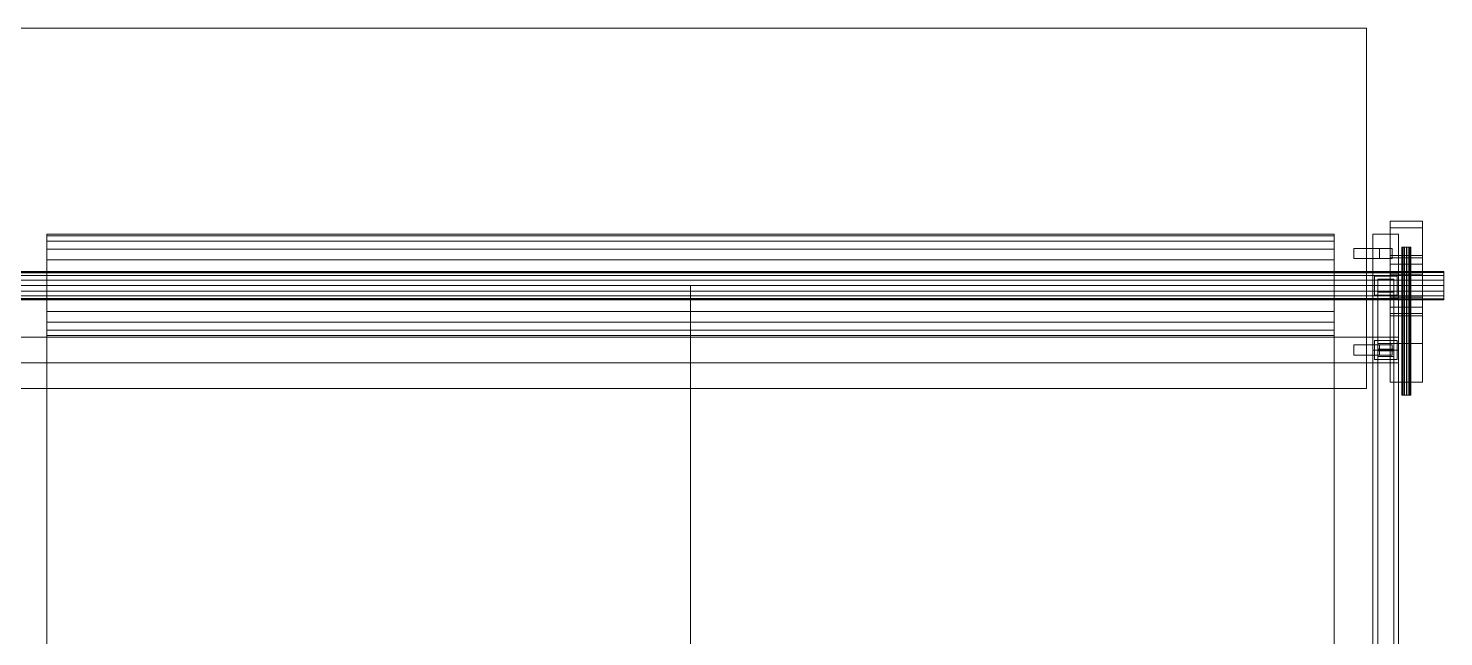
# Model space of a CAD drawing. Header units: millimetres. Extents: x -1970 to 34302, y -65268 to 6837.
# Drawn here: x 32103 to 34302, y -17046 to -16100 of the extents above; entities that cross this region are included whole.
import ezdxf

# ---------------------------------------------------------------- set-up
doc = ezdxf.new("R2010")
doc.units = ezdxf.units.MM
doc.layers.add('superior_tolva_provisional', color=7, linetype='Continuous', lineweight=0)

msp = doc.modelspace()

# ---------------------------------------------------------------- linework, layer by layer
at = {"layer": 'superior_tolva_provisional'}
for p, q in [((32082.083, -16100), (34182.083, -16100)), ((34182.083, -16100), (34182.083, -16660)), ((34219.083, -16650), (34219.083, -16400)), ((34219.083, -16400), (34269.083, -16400)), ((34269.083, -16400), (34269.083, -16650)), ((32132.083, -16422.726), (32132.083, -16420)), ((34132.083, -16420), (32132.083, -16420)), ((32132.083, -16422.726), (32132.083, -16430.718)), ((32132.083, -16422.726), (34132.083, -16422.726)), ((34132.083, -16420), (34132.083, -16422.726)), ((34132.083, -16422.726), (34132.083, -16430.718)), ((34192.083, -16420), (34232.083, -16420)), ((34192.083, -16420), (34192.083, -16500)), ((34219.083, -16590), (34219.083, -16410)), ((34219.083, -16410), (34269.083, -16410)), ((34232.083, -16500), (34232.083, -16420)), ((34269.083, -16410), (34269.083, -16590)), ((32132.083, -16430.718), (32132.083, -16443.431)), ((32132.083, -16430.718), (34132.083, -16430.718)), ((32132.083, -16443.431), (32132.083, -16460)), ((32132.083, -16443.431), (34132.083, -16443.431)), ((34132.083, -16430.718), (34132.083, -16443.431)), ((34132.083, -16443.431), (34132.083, -16460)), ((34162.26, -16442), (34162.26, -16458)), ((34181.907, -16442), (34162.26, -16442)), ((34162.26, -16442), (34202.26, -16442)), ((34181.907, -16458), (34181.907, -16442)), ((34221.907, -16442), (34181.907, -16442)), ((34202.26, -16442), (34221.907, -16442)), ((34202.26, -16458), (34202.26, -16442)), ((34221.907, -16442), (34221.907, -16458)), ((34237.083, -16440), (34237.616, -16440)), ((34237.083, -16440), (34237.083, -16670)), ((34237.616, -16440), (34239.134, -16440)), ((34237.616, -16670), (34237.616, -16440)), ((34239.134, -16440), (34241.404, -16440)), ((34239.134, -16670), (34239.134, -16440)), ((34241.404, -16440), (34244.083, -16440)), ((34241.404, -16670), (34241.404, -16440)), ((34244.083, -16440), (34246.762, -16440)), ((34244.083, -16670), (34244.083, -16440)), ((34246.762, -16440), (34249.033, -16440)), ((34246.762, -16670), (34246.762, -16440)), ((34249.033, -16440), (34250.55, -16440)), ((34249.033, -16670), (34249.033, -16440)), ((34250.55, -16440), (34251.083, -16440)), ((34250.55, -16670), (34250.55, -16440)), ((34251.083, -16670), (34251.083, -16440)), ((32132.083, -16460), (32132.083, -16479.294)), ((32132.083, -16460), (34132.083, -16460)), ((34132.083, -16460), (34132.083, -16479.294)), ((34162.26, -16458), (34181.907, -16458)), ((34202.26, -16458), (34162.26, -16458)), ((34221.907, -16458), (34181.907, -16458)), ((34221.907, -16458), (34202.26, -16458)), ((34219.083, -16456.578), (34219.083, -16453)), ((34269.083, -16453), (34219.083, -16453)), ((34219.083, -16456.578), (34219.083, -16466.766)), ((34219.083, -16456.578), (34269.083, -16456.578)), ((34219.083, -16466.766), (34219.083, -16482.014)), ((34219.083, -16466.766), (34269.083, -16466.766)), ((34269.083, -16453), (34269.083, -16456.578)), ((34269.083, -16456.578), (34269.083, -16466.766)), ((34269.083, -16466.766), (34269.083, -16482.014)), ((34302.083, -16478), (31962.083, -16478)), ((31962.083, -16479.675), (34302.083, -16479.675)), ((31962.083, -16484.444), (34302.083, -16484.444)), ((31962.083, -16491.581), (34302.083, -16491.581)), ((32032.083, -16480), (34232.083, -16480)), ((32132.083, -16479.294), (32132.083, -16500)), ((32132.083, -16479.294), (34132.083, -16479.294)), ((34132.083, -16479.294), (34132.083, -16500)), ((34194.583, -16485), (34229.583, -16485)), ((34194.583, -16515), (34194.583, -16485)), ((34224.583, -16489.966), (34199.583, -16489.966)), ((34199.583, -16489.966), (34199.583, -16510.034)), ((34199.583, -16589.966), (34199.583, -16489.966)), ((34219.083, -16482.014), (34219.083, -16500)), ((34219.083, -16482.014), (34269.083, -16482.014)), ((34224.583, -16510.034), (34224.583, -16489.966)), ((34224.583, -16589.966), (34224.583, -16489.966)), ((34229.583, -16485), (34229.583, -16515)), ((34232.083, -16480), (34232.083, -16520)), ((34269.083, -16482.014), (34269.083, -16500)), ((34302.083, -16478), (34302.083, -16479.675)), ((34302.083, -16479.675), (34302.083, -16484.444)), ((34302.083, -16484.444), (34302.083, -16491.581)), ((34302.083, -16491.581), (34302.083, -16500)), ((31962.083, -16500), (34302.083, -16500)), ((31962.083, -16508.419), (34302.083, -16508.419)), ((33132.083, -16500), (32132.083, -16500)), ((32132.083, -16500), (32132.083, -17670)), ((32132.083, -19000), (32132.083, -16500)), ((32132.083, -16500), (34132.083, -16500)), ((32132.083, -16500), (32132.083, -16520.706)), ((34132.083, -16500), (33132.083, -16500)), ((33132.083, -16500), (33132.083, -17670)), ((34132.083, -17670), (34132.083, -16500)), ((34132.083, -16500), (34132.083, -19000)), ((34132.083, -16500), (34132.083, -16520.706)), ((34192.083, -16500), (34232.083, -16500)), ((34192.083, -16500), (34192.083, -16600)), ((34199.583, -16510.034), (34224.583, -16510.034)), ((34199.583, -16510.034), (34199.583, -16610.034)), ((34219.083, -16500), (34219.083, -16517.986)), ((34219.083, -16500), (34269.083, -16500)), ((34224.583, -16610.034), (34224.583, -16510.034)), ((34232.083, -16600), (34232.083, -16500)), ((34269.083, -16500), (34269.083, -16517.986)), ((34302.083, -16500), (34302.083, -16508.419)), ((34302.083, -16508.419), (34302.083, -16515.556)), ((31962.083, -16515.556), (34302.083, -16515.556)), ((31962.083, -16520.325), (34302.083, -16520.325)), ((31962.083, -16522), (34302.083, -16522)), ((34232.083, -16520), (32032.083, -16520)), ((32132.083, -16520.706), (32132.083, -16540)), ((32132.083, -16520.706), (34132.083, -16520.706)), ((34132.083, -16520.706), (34132.083, -16540)), ((34229.583, -16515), (34194.583, -16515)), ((34219.083, -16517.986), (34219.083, -16533.234)), ((34219.083, -16517.986), (34269.083, -16517.986)), ((34219.083, -16533.234), (34219.083, -16543.422)), ((34219.083, -16533.234), (34269.083, -16533.234)), ((34269.083, -16517.986), (34269.083, -16533.234)), ((34269.083, -16533.234), (34269.083, -16543.422)), ((34302.083, -16515.556), (34302.083, -16520.325)), ((34302.083, -16520.325), (34302.083, -16522)), ((32132.083, -16540), (32132.083, -16556.569)), ((32132.083, -16540), (34132.083, -16540)), ((32132.083, -16556.569), (32132.083, -16569.282)), ((32132.083, -16556.569), (34132.083, -16556.569)), ((34132.083, -16540), (34132.083, -16556.569)), ((34132.083, -16556.569), (34132.083, -16569.282)), ((34219.083, -16543.422), (34219.083, -16547)), ((34219.083, -16543.422), (34269.083, -16543.422)), ((34219.083, -16547), (34269.083, -16547)), ((34269.083, -16543.422), (34269.083, -16547)), ((32032.083, -16580), (34232.083, -16580)), ((32132.083, -16569.282), (32132.083, -16577.274)), ((32132.083, -16569.282), (34132.083, -16569.282)), ((32132.083, -16577.274), (32132.083, -16580)), ((32132.083, -16577.274), (34132.083, -16577.274)), ((32132.083, -16580), (34132.083, -16580)), ((34132.083, -16569.282), (34132.083, -16577.274)), ((34132.083, -16577.274), (34132.083, -16580)), ((34232.083, -16580), (34232.083, -16620)), ((34162.26, -16592), (34162.26, -16608)), ((34181.907, -16592), (34162.26, -16592)), ((34162.26, -16592), (34202.26, -16592)), ((34181.907, -16608), (34181.907, -16592)), ((34221.907, -16592), (34181.907, -16592)), ((34192.083, -16600), (34232.083, -16600)), ((34192.083, -16600), (34192.083, -17800)), ((34194.583, -16585), (34229.583, -16585)), ((34194.583, -16615), (34194.583, -16585)), ((34199.583, -16610.034), (34199.583, -16589.966)), ((34199.583, -16589.966), (34224.583, -16589.966)), ((34199.583, -16598.878), (34224.583, -16598.878)), ((34199.583, -16601.122), (34199.583, -16598.878)), ((34199.583, -16598.878), (34199.583, -17798.878)), ((34224.583, -16601.122), (34199.583, -16601.122)), ((34199.583, -17801.122), (34199.583, -16601.122)), ((34202.26, -16592), (34221.907, -16592)), ((34202.26, -16608), (34202.26, -16592)), ((34269.083, -16590), (34219.083, -16590)), ((34221.907, -16592), (34221.907, -16608)), ((34224.583, -16589.966), (34224.583, -16610.034)), ((34224.583, -16598.878), (34224.583, -16601.122)), ((34224.583, -17798.878), (34224.583, -16598.878)), ((34224.583, -17801.122), (34224.583, -16601.122)), ((34229.583, -16585), (34229.583, -16615)), ((34232.083, -17800), (34232.083, -16600)), ((34232.083, -16620), (32032.083, -16620)), ((34162.26, -16608), (34181.907, -16608)), ((34202.26, -16608), (34162.26, -16608)), ((34221.907, -16608), (34181.907, -16608)), ((34229.583, -16615), (34194.583, -16615)), ((34224.583, -16610.034), (34199.583, -16610.034)), ((34221.907, -16608), (34202.26, -16608)), ((34182.083, -16660), (32082.083, -16660)), ((34269.083, -16650), (34219.083, -16650)), ((34237.616, -16670), (34237.083, -16670)), ((34237.616, -16670), (34239.134, -16670)), ((34239.134, -16670), (34241.404, -16670)), ((34241.404, -16670), (34244.083, -16670)), ((34244.083, -16670), (34246.762, -16670)), ((34246.762, -16670), (34249.033, -16670)), ((34249.033, -16670), (34250.55, -16670)), ((34250.55, -16670), (34251.083, -16670))]:
    msp.add_line(p, q, dxfattribs=at)

doc.saveas('drawing.dxf')
